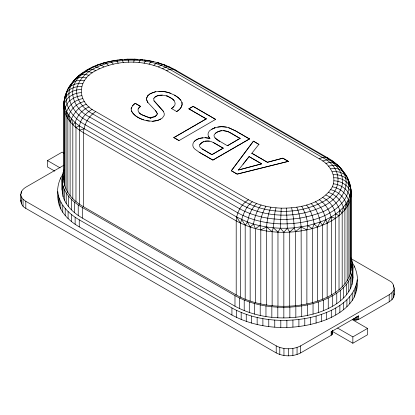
<?xml version="1.0" encoding="UTF-8"?>
<svg xmlns="http://www.w3.org/2000/svg" width="415" height="415" viewBox="0 0 415 415"><rect width="100%" height="100%" fill="white"/><g stroke="black" fill="none" stroke-linecap="round" stroke-linejoin="round"><path stroke-width="0.62" d="M277.967 306.171C263.494 305.352 248.912 302.104 236.202 294.925L83.524 206.774C73.538 201.068 63.92 191.507 63.791 179.275L63.791 105.228C64.071 83.721 83.628 68.387 102.873 63.199C126.622 56.279 153.301 57.976 175.218 69.819L327.902 157.965C340.606 165.248 351.147 178.154 351.209 193.374L351.209 267.421C350.955 281.453 338.853 291.6 327.144 297.218C311.888 304.434 294.728 306.913 277.967 306.171L277.967 232.125L280.348 228.229L281.22 208.154C298.899 208.34 319.311 204.548 330.61 189.634C338.811 178.512 330.262 164.055 319.265 158.821L166.581 70.669C144.949 59.278 117.367 59.278 95.735 70.669C76.645 79.965 76.645 102.282 95.735 111.573L248.419 199.724C258.389 205.332 269.869 207.733 281.22 208.154M272.141 305.725L272.141 231.679C274.668 224.017 273.589 215.608 276.006 207.837M335.45 292.425L335.45 218.378C336.804 209.617 330.096 201.462 322.771 197.473M350.8 257.663C353.819 264.013 352.766 271.223 352.937 278.003C352.89 282.843 351.308 287.548 348.771 291.646C341.81 302.245 330.096 308.537 318.388 312.547C291.257 321.018 260.241 319.882 234.983 306.208L82.3 218.062C73.963 213.191 66.135 206.229 63.111 196.777C61.42 187.886 60.875 178.092 64.201 169.517M62.063 189.852L62.328 186.376M63.791 179.275L64.05 175.882M332.228 171.789C337.452 171.053 343.226 172.365 346.675 176.603C351.401 185.806 353.388 197.602 347.148 206.68C340.362 217.009 328.939 223.146 317.527 227.062C291.071 235.321 260.833 234.21 236.202 220.879L83.524 132.727C75.395 127.981 67.764 121.196 64.813 111.983C62.38 103.999 64.906 95.689 68.325 88.452C71.774 84.219 77.548 82.907 82.772 83.638M352.937 267.421C351.417 289.945 326.714 300.771 307.474 304.911C283.253 309.673 256.875 307.66 234.983 295.63L82.3 207.479C72.06 201.628 62.198 191.818 62.063 179.275M81.133 89.609C74.316 89.438 66.919 92.83 64.47 99.558L64.05 108.616C66.504 106.536 66.862 102.858 69.616 100.881C73.009 97.94 77.237 96.171 81.682 95.647M64.813 186.029L64.813 111.983L65.202 107.61L64.47 103.594C66.929 96.762 74.161 92.919 81.133 92.638M157.306 113.58L155.558 110.644L157.306 113.58C157.83 115.334 150.754 119.634 157.057 114.711M95.735 111.573C88.634 116.143 83.929 124.293 83.524 132.727L83.524 206.774M248.419 199.724C241.312 204.294 236.607 212.444 236.202 220.879L236.202 294.925M133.78 62.24L134.232 59.148L137.956 59.542M65.202 95.543L64.05 101.836L64.05 182.662M260.802 303.972L260.802 229.926C258.784 221.89 262.197 213.377 265.89 206.271M57.81 191.606C58.857 204.211 68.838 213.834 79.249 219.82L231.928 307.971C255.666 320.997 284.348 323.02 310.529 317.485C330.065 312.931 354.218 302.12 357.19 279.752M62.769 174.445C56.58 183.44 56.435 195.408 59.309 205.601C62.852 214.996 70.773 221.926 79.249 226.875L231.928 315.026C260.641 330.428 296.331 331.139 326.501 319.55C337.53 314.907 348.398 307.961 354.202 297.145C359.1 286.516 358.861 272.473 352.231 262.591M153.815 98.511C154.38 96.954 152.943 101.073 154.691 101.654L163.396 111.37L154.157 100.819M66.369 93.38C67.406 89.282 69.71 85.117 72.988 82.362C75.473 79.301 77.75 75.385 81.905 74.544C89.879 67.645 99.937 63.692 110.11 61.358L111.604 62.193L113.207 64.123M339.024 289.732L339.024 215.686L339.849 210.727C337.872 203.718 332.591 197.784 325.853 195.024M347.148 280.727L347.148 206.68C347.459 200.16 351.318 194.339 350.53 187.71C348.081 180.982 340.684 177.589 333.868 177.76M255.37 302.675L255.37 228.629L253.524 224.079C254.571 217.294 256.755 210.462 261.097 205.041M64.05 101.836L64.47 99.558M344.896 283.86L344.896 209.814L346.183 203.542L348.346 199.703C345.991 192.731 339.32 187.99 332.228 186.755M342.183 286.869L342.183 212.822L343.34 207.23L346.183 203.542C343.936 196.534 337.654 191.362 330.61 189.634M306.882 303.972L306.882 229.926C308.9 221.89 305.487 213.377 301.793 206.271M245.198 299.282L245.198 225.236C248.45 222.118 247.988 217.398 249.903 213.575C251.542 209.881 253.607 206.333 256.558 203.526M332.436 330.599L332.291 334.179L331.17 335.299L300.636 352.926C293.125 356.796 283.715 356.796 276.208 352.926L25.808 208.361C20.319 205.819 20.231 199.449 20.75 194.262C20.937 191.113 23.266 188.778 25.808 187.207L63.92 165.201M20.75 201.311L20.983 200.279M352.548 319.431L355.603 320.162L358.653 319.431L389.192 301.804L391.936 299.734L393.664 297.332C393.363 291.491 396.226 283.746 389.192 280.644L351.012 258.602M393.664 297.332L394.25 294.749L394.25 287.699M131.581 107.366C130.087 112.662 132.032 104.046 135.347 103.361L140.514 106.344C135.996 108.855 138.205 113.409 142.153 114.955C163.012 122.389 141.053 115.619 139.238 112.828M240.539 297.218L240.539 223.171C242.946 215.359 245.343 206.831 252.315 201.747M65.316 96.596L64.813 98.474L65.451 96.814M65.653 95.346L66.654 91.596M199.786 144.591L202.147 142.438L203.978 141.52L202.147 142.366L199.786 144.591L199.506 145.634L199.921 146.983L202.162 148.938L211.925 154.696L223.197 148.186L213.357 142.511L223.197 148.186M67.853 192.576L67.853 118.529C69.513 110.219 76.121 103.371 84.39 101.488M79.55 204.273L79.55 130.227C78.196 121.471 84.904 113.311 92.229 109.321M138.994 62.556L140.348 59.521L142.822 59.957M146.547 98.251C149.696 92.493 147.792 95.3 146.547 98.251C146.215 100.492 149.696 106.157 146.604 99.74M176.691 111.568C179.69 109.653 182.937 106.401 181.978 102.453C182.906 106.375 179.84 109.726 176.691 111.568L171.525 108.512L173.527 106.847L171.525 108.512M72.817 198.723L72.817 124.676L75.151 122.575C77.128 115.567 82.409 109.633 89.147 106.873M270.876 207.21C267.815 214.716 266.627 222.881 266.404 230.948L266.404 304.994M70.104 195.709L70.104 121.662C73.341 114.187 78.077 106.546 86.528 104.253M312.313 302.675L312.313 228.629L314.16 224.079C313.107 217.294 310.923 210.462 306.581 205.041M63.791 105.228L64.47 103.594M72.428 82.601C74.814 77.418 81.558 76.495 86.528 77.994M317.527 301.108L317.527 227.062L320.209 222.061C328.81 218.757 337.099 214.119 343.34 207.23C341.218 200.212 335.408 194.64 328.473 192.404M144.124 63.184L145.281 61.176L146.36 60.258L153.488 61.669L152.206 61.358L150.712 62.193L149.11 64.123M322.481 299.282L322.481 225.236L325.868 219.691C324.421 212.807 320.977 206.131 315.364 201.747M327.144 297.218L327.144 223.171L331.061 216.988C329.427 210.052 325.344 203.563 319.265 199.724M140.514 106.344L138.169 108.896M194.272 141.416C196.362 139.352 199.75 138.122 202.836 137.868C200.295 137.988 197.436 138.864 195.278 140.483C192.067 142.698 191.979 147.076 194.941 149.172L199.143 152.196L212.864 160.117L249.508 138.963L235.751 130.948L228.8 127.763L235.751 131.021L249.508 138.963M20.75 194.262L21.336 196.84L23.064 199.247L25.808 201.311L276.208 345.877C283.715 349.746 293.125 349.746 300.636 345.877L389.192 294.749L391.936 292.684L393.664 290.277M173.527 106.914C176.619 104.362 174.871 100.373 171.784 98.438C159.106 92.037 173.48 98.537 174.15 100.689M288.347 161.388L282.864 158.219L267.416 162.322L251.796 153.234L267.416 162.249L282.864 158.151L288.347 161.388L237.152 174.144L231.326 170.778L253.42 141.152L258.903 144.389L253.42 141.152M231.326 170.778L253.42 141.219M68.817 87.757L69.528 86.839M261.632 163.795L238.469 170.02L261.632 163.863L249.125 156.574L243.055 164.257M238.469 170.02L249.125 156.574M251.796 153.306L258.903 144.316M215.359 133.314C217.009 131.98 219.545 131.026 221.709 130.689C219.021 130.964 216.013 132.255 214.529 134.32C211.033 138.013 227.13 145.904 214.98 137.91M283.839 306.317L283.839 232.27L287.336 228.229L286.464 208.154M154.141 97.919C157.378 94.236 163.22 94.755 167.349 96.228M96.477 65.881L97.224 65.082L99.175 64.574L101.442 65.181L103.875 66.867M135.347 103.361L132.603 105.664M124.36 59.542L128.085 59.148L128.536 62.24M289.712 306.171L289.712 232.125L294.287 227.804L307.774 225.719L320.209 222.061L322.481 225.236M85.936 70.898C88.442 68.039 92.81 69.035 95.735 70.669M76.599 77.719C80.718 73.611 86.299 69.409 92.229 72.921M153.903 65.352L155.931 63.531L157.825 62.8L159.448 63.199M250.157 301.108L250.157 227.062L253.524 224.079C266.726 227.871 280.623 228.981 294.287 227.804L295.537 231.679L295.537 305.725M295.537 231.679L301.124 226.969C300.517 220.246 299.423 213.466 296.808 207.21M148.29 95.18L150.318 93.634L155.729 91.699L152.824 92.555L149.224 94.335M331.17 335.299L331.17 331.772L331.86 331.258L331.86 334.781M162.301 95.123L157.259 95.86L154.728 97.188M158.442 66.867L160.88 65.181L163.147 64.574L165.097 65.082L165.844 65.881M149.426 121.133L146.417 120.651L152.538 121.284L155.599 120.931L158.437 120.184L162.358 118.047L164.164 115.427L164.278 113.726L163.396 111.298M211.764 129.221C220.552 125.304 209.269 129.853 209.056 131.498C207.35 133.355 207.863 136.421 209.907 138.34L205.228 137.713L202.836 137.868M80.603 74.539L81.615 73.891M255.37 228.629L259.909 225.719M54.77 171.136L47.492 166.934L47.492 160.584L62.146 152.123L64.33 153.384M188.903 108.787L193.131 106.344L215.681 119.432L193.131 106.416L188.903 108.855L206.286 118.892L173.869 137.609L206.286 118.82M173.869 137.609L179.041 140.592L215.681 119.364M202.162 148.938L211.925 154.624L223.197 148.114M240.114 138.351L227.425 145.743L240.114 138.351C234.231 135.7 228.696 129.822 221.709 130.761M199.143 152.196L212.864 160.05L249.508 138.89M331.17 331.772L358.653 315.903L358.653 319.431M337.587 328.068L352.854 336.887L367.508 328.421L367.508 334.77L352.854 343.231L332.14 331.274M162.685 68.646L165.497 67.121L168.122 66.659L170.373 67.297M75.976 201.581L75.976 127.535L79.26 125.838L236.623 216.988L247.47 222.061L253.524 224.079M260.802 229.926L266.555 226.969L272.141 231.679M152.538 121.284L158.437 120.111L160.885 119.064M358.653 315.903L357.761 316.303L357.761 319.83M166.581 70.669C169.507 69.035 173.88 68.039 176.385 70.898M319.265 158.821C322.056 157.311 326.117 156.216 328.675 158.686M149.327 117.346L152.689 117.248L154.722 116.548M322.771 161.072C326.143 159.583 330.791 158.929 333.546 161.917M79.55 130.227L83.939 128.837M91.948 67.297L94.2 66.659L96.82 67.121L99.636 68.646M203.978 141.593C207.09 140.327 210.566 141.079 213.357 142.584M214.534 128.007C219.094 126.368 224.214 126.144 228.8 127.83M108.829 61.669L115.956 60.258L117.035 61.176L118.192 63.184M82.772 98.609C74.534 99.968 66.467 106.499 66.089 115.292L66.089 189.339M151.179 117.424L153.991 116.906M231.326 170.705L237.152 174.072L288.347 161.316M102.873 63.199L104.497 62.8L106.385 63.531L108.419 65.352M325.853 163.52C332.809 160.195 339.553 165.409 342.832 171.239M64.813 111.983L66.654 111.557C69.461 117.372 74.083 122.072 79.26 125.838M328.473 166.14L332.457 165.45L336.171 165.767L339.356 167.074C356.952 185.251 336.902 208.32 317.776 213.575C292.648 222.362 263.442 221.563 239.782 208.838L87.098 120.692C73.414 114.182 62.784 96.197 72.988 82.362L76.329 80.863L80.219 80.313L84.39 80.759M209.347 141.11L205.129 141.199M155.729 91.772L162.063 91.295L168.174 92.369L174.497 95.113L178.019 97.452L180.733 100.124L178.019 97.38L174.497 95.113M115.033 60.507L118.223 60.113M119.499 59.957L121.974 59.521L123.322 62.556M226.383 127.115L221.226 126.72L217.751 127.073M330.61 168.905C340.373 165.917 347.874 174.699 349.347 183.497M81.682 86.6C76.225 86.19 70.41 87.897 66.908 92.301C63.09 106.022 73.813 118.571 85.158 124.733L237.842 212.885C260.703 225.293 288.575 226.616 313.377 219.789C330.599 215.152 352.885 201.254 348.092 180.447C344.59 176.043 338.775 174.336 333.318 174.746M127.898 59.329L134.419 59.329M170.933 93.313L165.196 91.746L158.857 91.295M240.114 138.418L228.131 131.705L223.063 130.606M205.228 137.713L209.907 138.34M144.098 60.113L147.289 60.507M333.868 180.784C341.555 180.971 349.036 185.806 351.209 193.374M333.318 183.798C341.654 184.566 350.67 191.009 350.187 200.129L350.187 274.175M350.187 200.129L348.346 199.703L348.911 203.443L348.911 277.49M89.147 75.369L85.397 74.446L81.905 74.544C65.513 87.186 72.75 109.052 89.63 116.989L242.313 205.14C267.67 218.498 300.009 218.498 325.37 205.14C334.563 199.937 343.413 190.718 342.489 179.389C341.436 169.46 333.593 161.949 325.37 157.186L172.687 69.035L163.147 64.574L157.825 62.8M143.595 119.878C138.994 118.342 133.672 115.655 131.441 110.93C134.341 116.501 140.675 119.089 146.417 120.724M335.45 218.378L331.061 216.988L331.476 220.879L331.476 294.925M306.882 229.926L301.124 226.969L301.274 304.994M335.74 213.99L339.024 215.686M188.903 108.855L206.286 118.892M249.125 156.642L261.632 163.863M219.353 141.012L227.425 145.743M135.347 103.434L140.514 106.416M173.869 137.536L179.041 140.592M352.242 319.607L367.508 328.421M47.492 160.584L60.03 167.826M332.374 161.388L333.385 162.037M307.774 225.719L312.313 228.629M334.397 162.69L338.401 165.87M349.798 195.756L350.95 196.767L350.53 191.746M314.16 224.079L317.527 227.062M339.849 210.727L342.183 212.822M273.392 227.804L277.967 232.125M155.558 110.717L147.813 102.422M311.126 203.526C316.157 208.444 318.959 215.229 320.209 222.061M280.348 228.229L283.839 232.27M345.472 174.99L346.183 175.908M209.907 138.268L208.465 136.359M236.623 216.988L240.539 223.171M287.336 228.229L289.712 232.125M241.815 219.691L245.198 225.236M343.34 207.23L344.896 209.814M247.47 222.061L250.157 227.062M180.733 100.051L181.978 102.526M349.549 184.966L350.95 189.987L350.95 270.813M65.202 107.61L66.654 111.557L67.853 118.529M325.868 219.691L327.144 223.171M346.183 203.542L347.148 206.68M349.684 184.748L350.187 186.62L349.798 183.695M291.678 207.837L293.587 218.933L294.287 227.804M394.017 293.716L394.25 294.749M332.291 332.892L332.436 333.536M71.66 119.079L72.817 124.676M68.817 115.391L70.104 121.662M350.53 187.71L350.95 189.987M75.151 122.575L75.976 127.535M131.156 109.01L131.441 110.997M352.672 274.523L352.937 278.003M350.95 264.033L351.209 267.421M393.664 285.115L393.664 287.04M391.936 292.684L391.936 299.734M389.192 294.749L389.192 301.804M356.718 316.552L356.718 320.079M356.693 283.243L356.693 290.298M355.691 286.698L355.691 293.753M355.603 317.226L355.603 320.162M354.483 318.315L354.483 320.079M354.202 265.906L354.202 267.187M354.202 290.095L354.202 297.145M353.44 318.653L353.44 319.83M352.854 336.887L352.854 343.231M352.672 263.945L352.672 281.479M352.231 293.41L352.231 300.46M351.889 260.496L351.889 261.74M351.889 274.351L351.889 284.929M350.582 277.749L350.582 288.326M349.793 296.616L349.793 303.671M348.771 281.069L348.771 291.646M346.909 299.697L346.909 306.747M346.463 284.28L346.463 294.863M343.677 287.367L343.677 297.949M343.589 302.628L343.589 309.683M340.44 290.303L340.44 300.88M339.864 305.393L339.864 312.448M336.773 293.063L336.773 303.645M335.751 307.971L335.751 315.026M332.7 295.63L332.7 306.208M332.291 330.537L332.291 334.179M331.289 310.342L331.289 317.397M328.255 297.98L328.255 308.558M326.501 312.495L326.501 319.55M323.472 300.102L323.472 310.679M321.423 314.414L321.423 321.464M318.388 301.97L318.388 312.547M316.085 316.08L316.085 323.129M313.04 303.578L313.04 314.155M310.529 317.485L310.529 324.54M307.474 304.911L307.474 315.488M304.786 318.627L304.786 325.676M301.726 305.954L301.726 316.536M300.636 345.877L300.636 352.926M298.904 319.483L298.904 326.538M297.057 347.464L297.057 354.514M295.838 306.711L295.838 317.288M292.923 320.058L292.923 327.113M292.891 348.46L292.891 355.51M289.862 307.162L289.862 317.74M288.42 348.797L288.42 355.852M286.874 320.349L286.874 327.404M283.948 348.46L283.948 355.51M283.839 307.313L283.839 317.895M280.805 320.349L280.805 327.404M279.783 347.464L279.783 354.514M277.817 307.162L277.817 317.74M276.208 345.877L276.208 352.926M274.761 320.058L274.761 327.113M271.841 306.711L271.841 317.288M268.775 319.483L268.775 326.538M265.958 305.954L265.958 316.536M262.892 318.627L262.892 325.676M260.21 304.911L260.21 315.488M257.155 317.485L257.155 324.54M254.639 303.578L254.639 314.155M251.599 316.08L251.599 323.129M249.291 301.97L249.291 312.547M246.261 314.414L246.261 321.464M244.207 300.102L244.207 310.679M241.182 312.495L241.182 319.55M239.429 297.98L239.429 308.558M236.394 310.342L236.394 317.397M234.983 295.63L234.983 306.208M231.928 307.971L231.928 315.026M82.3 207.479L82.3 218.062M79.249 219.82L79.249 226.875M78.228 204.917L78.228 215.494M75.136 217.247L75.136 224.297M74.56 202.157L74.56 212.734M71.411 214.482L71.411 221.532M71.323 199.221L71.323 209.798M68.537 196.134L68.537 206.712M68.091 211.546L68.091 218.601M66.229 192.918L66.229 203.495M65.207 208.465L65.207 215.52M64.418 189.598L64.418 200.175M63.111 172.344L63.111 173.589M63.111 186.2L63.111 196.777M62.769 205.259L62.769 212.309M62.328 175.799L62.328 193.328M60.798 177.76L60.798 179.041M60.798 201.944L60.798 208.999M59.309 198.552L59.309 205.601M58.308 195.097L58.308 202.147M25.808 201.311L25.808 208.361M23.064 199.247L23.064 206.297M21.336 191.678L21.336 193.603M21.336 196.84L21.336 203.895M77.268 86.673C74.067 98.189 83.062 108.709 92.576 113.881L245.255 202.027C268.816 214.441 298.862 214.441 322.424 202.027C343.221 191.906 343.221 167.598 322.424 157.477L169.745 69.326C152.175 59.703 130.99 58.178 111.604 62.193C97.862 65.435 82.066 72.174 77.268 86.673"/></g></svg>
